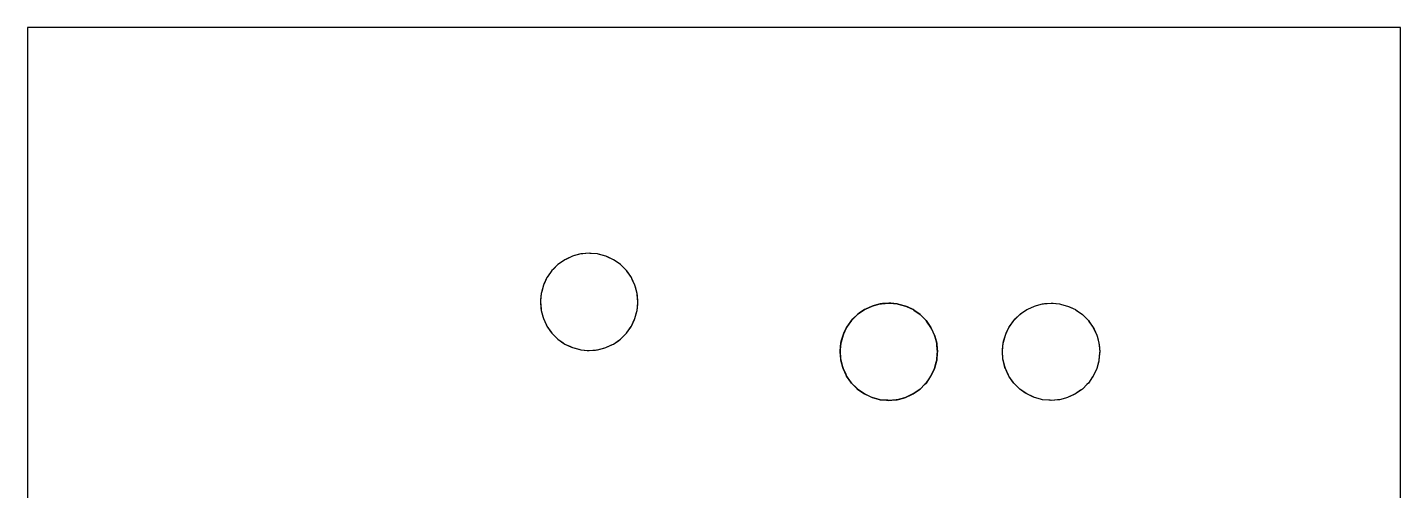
# Model space of a CAD drawing. Extents: x -135 to -25, y 25 to 375.
# Drawn here: x -135 to -25, y 337.9 to 375 of the extents above; entities that cross this region are included whole.
import ezdxf

# ---------------------------------------------------------------- set-up
doc = ezdxf.new("R2010")
doc.units = 0
doc.header["$MEASUREMENT"] = 0
doc.layers.add('Sketch33', color=7, linetype='Continuous')

msp = doc.modelspace()

# ---------------------------------------------------------------- linework, layer by layer
at = {"layer": 'Sketch33'}
for p, q in [((-107.5, 375, 0.5), (-135, 375, 0.5)), ((-135, 375, 0.5), (-135, 112.5, 0.5)), ((-25, 375, 0.5), (-107.5, 375, 0.5)), ((-25, 287.5, 0.5), (-25, 375, 0.5)), ((-91.8, 356.45, 0.5), (-91.95, 356.38, 0.5)), ((-91.87, 356.41, 0.5), (-91.95, 356.38, 0.5)), ((-91.33, 356.66, 0.5), (-91.87, 356.41, 0.5)), ((-91.33, 356.66, 0.5), (-91.8, 356.45, 0.5)), ((-91.17, 356.71, 0.5), (-91.33, 356.66, 0.5)), ((-91.25, 356.69, 0.5), (-91.33, 356.66, 0.5)), ((-90.68, 356.84, 0.5), (-91.25, 356.69, 0.5)), ((-90.68, 356.84, 0.5), (-91.17, 356.71, 0.5)), ((-90.51, 356.86, 0.5), (-90.68, 356.84, 0.5)), ((-90.59, 356.85, 0.5), (-90.68, 356.84, 0.5)), ((-90, 356.9, 0.5), (-90.59, 356.85, 0.5)), ((-90, 356.9, 0.5), (-90.51, 356.86, 0.5)), ((-89.83, 356.89, 0.5), (-90, 356.9, 0.5)), ((-89.92, 356.89, 0.5), (-90, 356.9, 0.5)), ((-89.32, 356.84, 0.5), (-89.92, 356.89, 0.5)), ((-89.32, 356.84, 0.5), (-89.83, 356.89, 0.5)), ((-89.16, 356.8, 0.5), (-89.32, 356.84, 0.5)), ((-89.24, 356.82, 0.5), (-89.32, 356.84, 0.5)), ((-88.67, 356.66, 0.5), (-89.24, 356.82, 0.5)), ((-88.67, 356.66, 0.5), (-89.16, 356.8, 0.5)), ((-88.51, 356.59, 0.5), (-88.67, 356.66, 0.5)), ((-88.59, 356.63, 0.5), (-88.67, 356.66, 0.5)), ((-88.05, 356.38, 0.5), (-88.59, 356.63, 0.5)), ((-88.05, 356.38, 0.5), (-88.51, 356.59, 0.5)), ((-92.99, 355.51, 0.5), (-93.33, 355.02, 0.5)), ((-92.99, 355.51, 0.5), (-93.28, 355.09, 0.5)), ((-92.87, 355.63, 0.5), (-92.99, 355.51, 0.5)), ((-92.93, 355.57, 0.5), (-92.99, 355.51, 0.5)), ((-92.51, 355.99, 0.5), (-92.93, 355.57, 0.5)), ((-92.51, 355.99, 0.5), (-92.87, 355.63, 0.5)), ((-92.37, 356.09, 0.5), (-92.51, 355.99, 0.5)), ((-92.44, 356.04, 0.5), (-92.51, 355.99, 0.5)), ((-91.95, 356.38, 0.5), (-92.44, 356.04, 0.5)), ((-91.95, 356.38, 0.5), (-92.37, 356.09, 0.5)), ((-87.91, 356.28, 0.5), (-88.05, 356.38, 0.5)), ((-87.98, 356.33, 0.5), (-88.05, 356.38, 0.5)), ((-87.49, 355.99, 0.5), (-87.98, 356.33, 0.5)), ((-87.49, 355.99, 0.5), (-87.91, 356.28, 0.5)), ((-87.37, 355.87, 0.5), (-87.49, 355.99, 0.5)), ((-87.43, 355.93, 0.5), (-87.49, 355.99, 0.5)), ((-87.01, 355.51, 0.5), (-87.43, 355.93, 0.5)), ((-87.01, 355.51, 0.5), (-87.37, 355.87, 0.5)), ((-86.91, 355.37, 0.5), (-87.01, 355.51, 0.5)), ((-86.96, 355.44, 0.5), (-87.01, 355.51, 0.5)), ((-86.62, 354.95, 0.5), (-86.96, 355.44, 0.5)), ((-86.62, 354.95, 0.5), (-86.91, 355.37, 0.5)), ((-93.66, 354.33, 0.5), (-93.82, 353.76, 0.5)), ((-93.66, 354.33, 0.5), (-93.8, 353.84, 0.5)), ((-93.59, 354.49, 0.5), (-93.66, 354.33, 0.5)), ((-93.63, 354.41, 0.5), (-93.66, 354.33, 0.5)), ((-93.38, 354.95, 0.5), (-93.63, 354.41, 0.5)), ((-93.38, 354.95, 0.5), (-93.59, 354.49, 0.5)), ((-93.28, 355.09, 0.5), (-93.38, 354.95, 0.5)), ((-93.33, 355.02, 0.5), (-93.38, 354.95, 0.5)), ((-86.59, 354.87, 0.5), (-86.62, 354.95, 0.5)), ((-86.55, 354.8, 0.5), (-86.62, 354.95, 0.5)), ((-86.34, 354.33, 0.5), (-86.59, 354.87, 0.5)), ((-86.34, 354.33, 0.5), (-86.55, 354.8, 0.5)), ((-86.31, 354.25, 0.5), (-86.34, 354.33, 0.5)), ((-86.29, 354.17, 0.5), (-86.34, 354.33, 0.5)), ((-86.16, 353.68, 0.5), (-86.31, 354.25, 0.5)), ((-93.89, 353.17, 0.5), (-93.9, 353, 0.5)), ((-93.84, 353.68, 0.5), (-93.89, 353.08, 0.5)), ((-93.84, 353.68, 0.5), (-93.89, 353.17, 0.5)), ((-93.8, 353.84, 0.5), (-93.84, 353.68, 0.5)), ((-93.82, 353.76, 0.5), (-93.84, 353.68, 0.5)), ((-86.16, 353.68, 0.5), (-86.29, 354.17, 0.5)), ((-86.15, 353.59, 0.5), (-86.16, 353.68, 0.5)), ((-86.14, 353.51, 0.5), (-86.16, 353.68, 0.5)), ((-86.1, 353, 0.5), (-86.15, 353.59, 0.5)), ((-86.1, 353, 0.5), (-86.14, 353.51, 0.5)), ((-93.89, 353.08, 0.5), (-93.9, 353, 0.5)), ((-93.9, 353, 0.5), (-93.85, 352.41, 0.5)), ((-93.9, 353, 0.5), (-93.86, 352.49, 0.5)), ((-93.86, 352.49, 0.5), (-93.84, 352.32, 0.5)), ((-93.85, 352.41, 0.5), (-93.84, 352.32, 0.5)), ((-93.84, 352.32, 0.5), (-93.69, 351.75, 0.5)), ((-93.84, 352.32, 0.5), (-93.71, 351.83, 0.5)), ((-86.34, 351.67, 0.5), (-86.18, 352.24, 0.5)), ((-86.34, 351.67, 0.5), (-86.2, 352.16, 0.5)), ((-86.2, 352.16, 0.5), (-86.16, 352.32, 0.5)), ((-86.18, 352.24, 0.5), (-86.16, 352.32, 0.5)), ((-86.16, 352.32, 0.5), (-86.11, 352.92, 0.5)), ((-86.16, 352.32, 0.5), (-86.11, 352.83, 0.5)), ((-86.11, 352.92, 0.5), (-86.1, 353, 0.5)), ((-86.11, 352.83, 0.5), (-86.1, 353, 0.5)), ((-68.37, 352.09, 0.5), (-68.51, 351.99, 0.5)), ((-68.51, 351.99, 0.5), (-68.44, 352.04, 0.5)), ((-68.44, 352.04, 0.5), (-67.95, 352.38, 0.5)), ((-67.95, 352.38, 0.5), (-68.37, 352.09, 0.5)), ((-67.8, 352.45, 0.5), (-67.95, 352.38, 0.5)), ((-67.95, 352.38, 0.5), (-67.87, 352.41, 0.5)), ((-67.87, 352.41, 0.5), (-67.33, 352.66, 0.5)), ((-67.33, 352.66, 0.5), (-67.8, 352.45, 0.5)), ((-67.17, 352.71, 0.5), (-67.33, 352.66, 0.5)), ((-67.33, 352.66, 0.5), (-67.25, 352.69, 0.5)), ((-67.25, 352.69, 0.5), (-66.68, 352.84, 0.5)), ((-66.68, 352.84, 0.5), (-67.17, 352.71, 0.5)), ((-66.51, 352.86, 0.5), (-66.68, 352.84, 0.5)), ((-66.68, 352.84, 0.5), (-66.59, 352.85, 0.5)), ((-66.59, 352.85, 0.5), (-66, 352.9, 0.5)), ((-66, 352.9, 0.5), (-66.51, 352.86, 0.5)), ((-65.83, 352.89, 0.5), (-66, 352.9, 0.5)), ((-66, 352.9, 0.5), (-65.92, 352.89, 0.5)), ((-65.92, 352.89, 0.5), (-65.32, 352.84, 0.5)), ((-65.32, 352.84, 0.5), (-65.83, 352.89, 0.5)), ((-65.32, 352.84, 0.5), (-65.24, 352.82, 0.5)), ((-65.16, 352.8, 0.5), (-65.32, 352.84, 0.5)), ((-65.24, 352.82, 0.5), (-64.67, 352.66, 0.5)), ((-64.67, 352.66, 0.5), (-65.16, 352.8, 0.5)), ((-64.67, 352.66, 0.5), (-64.59, 352.63, 0.5)), ((-64.51, 352.59, 0.5), (-64.67, 352.66, 0.5)), ((-64.59, 352.63, 0.5), (-64.05, 352.38, 0.5)), ((-64.05, 352.38, 0.5), (-64.51, 352.59, 0.5)), ((-63.91, 352.28, 0.5), (-64.05, 352.38, 0.5)), ((-64.05, 352.38, 0.5), (-63.98, 352.33, 0.5)), ((-63.98, 352.33, 0.5), (-63.49, 351.99, 0.5)), ((-63.49, 351.99, 0.5), (-63.91, 352.28, 0.5)), ((-55.51, 351.99, 0.5), (-55.37, 352.09, 0.5)), ((-55.51, 351.99, 0.5), (-55.44, 352.04, 0.5)), ((-55.44, 352.04, 0.5), (-54.95, 352.38, 0.5)), ((-55.37, 352.09, 0.5), (-54.95, 352.38, 0.5)), ((-54.95, 352.38, 0.5), (-54.8, 352.45, 0.5)), ((-54.95, 352.38, 0.5), (-54.87, 352.41, 0.5)), ((-54.87, 352.41, 0.5), (-54.33, 352.66, 0.5)), ((-54.8, 352.45, 0.5), (-54.33, 352.66, 0.5)), ((-54.33, 352.66, 0.5), (-54.17, 352.71, 0.5)), ((-54.33, 352.66, 0.5), (-54.25, 352.69, 0.5)), ((-54.25, 352.69, 0.5), (-53.68, 352.84, 0.5)), ((-54.17, 352.71, 0.5), (-53.68, 352.84, 0.5)), ((-53.68, 352.84, 0.5), (-53.51, 352.86, 0.5)), ((-53.68, 352.84, 0.5), (-53.59, 352.85, 0.5)), ((-53.59, 352.85, 0.5), (-53, 352.9, 0.5)), ((-53.51, 352.86, 0.5), (-53, 352.9, 0.5)), ((-53, 352.9, 0.5), (-52.83, 352.89, 0.5)), ((-53, 352.9, 0.5), (-52.92, 352.89, 0.5)), ((-52.92, 352.89, 0.5), (-52.32, 352.84, 0.5)), ((-52.83, 352.89, 0.5), (-52.32, 352.84, 0.5)), ((-52.32, 352.84, 0.5), (-52.16, 352.8, 0.5)), ((-52.32, 352.84, 0.5), (-52.24, 352.82, 0.5)), ((-52.24, 352.82, 0.5), (-51.67, 352.66, 0.5)), ((-52.16, 352.8, 0.5), (-51.67, 352.66, 0.5)), ((-51.67, 352.66, 0.5), (-51.51, 352.59, 0.5)), ((-51.67, 352.66, 0.5), (-51.59, 352.63, 0.5)), ((-51.59, 352.63, 0.5), (-51.05, 352.38, 0.5)), ((-51.51, 352.59, 0.5), (-51.05, 352.38, 0.5)), ((-51.05, 352.38, 0.5), (-50.91, 352.28, 0.5)), ((-51.05, 352.38, 0.5), (-50.98, 352.33, 0.5)), ((-50.98, 352.33, 0.5), (-50.49, 351.99, 0.5)), ((-50.91, 352.28, 0.5), (-50.49, 351.99, 0.5)), ((-93.71, 351.83, 0.5), (-93.66, 351.67, 0.5)), ((-93.69, 351.75, 0.5), (-93.66, 351.67, 0.5)), ((-93.66, 351.67, 0.5), (-93.41, 351.13, 0.5)), ((-93.66, 351.67, 0.5), (-93.45, 351.2, 0.5)), ((-93.45, 351.2, 0.5), (-93.38, 351.05, 0.5)), ((-93.41, 351.13, 0.5), (-93.38, 351.05, 0.5)), ((-93.38, 351.05, 0.5), (-93.04, 350.56, 0.5)), ((-93.38, 351.05, 0.5), (-93.09, 350.63, 0.5)), ((-87.01, 350.49, 0.5), (-86.67, 350.98, 0.5)), ((-87.01, 350.49, 0.5), (-86.72, 350.91, 0.5)), ((-86.72, 350.91, 0.5), (-86.62, 351.05, 0.5)), ((-86.67, 350.98, 0.5), (-86.62, 351.05, 0.5)), ((-86.62, 351.05, 0.5), (-86.37, 351.59, 0.5)), ((-86.62, 351.05, 0.5), (-86.41, 351.51, 0.5)), ((-86.41, 351.51, 0.5), (-86.34, 351.67, 0.5)), ((-86.37, 351.59, 0.5), (-86.34, 351.67, 0.5)), ((-69.38, 350.95, 0.5), (-69.63, 350.41, 0.5)), ((-69.59, 350.49, 0.5), (-69.38, 350.95, 0.5)), ((-69.38, 350.95, 0.5), (-69.28, 351.09, 0.5)), ((-69.33, 351.02, 0.5), (-69.38, 350.95, 0.5)), ((-68.99, 351.51, 0.5), (-69.33, 351.02, 0.5)), ((-69.28, 351.09, 0.5), (-68.99, 351.51, 0.5)), ((-68.99, 351.51, 0.5), (-68.87, 351.63, 0.5)), ((-68.93, 351.57, 0.5), (-68.99, 351.51, 0.5)), ((-68.51, 351.99, 0.5), (-68.93, 351.57, 0.5)), ((-68.87, 351.63, 0.5), (-68.51, 351.99, 0.5)), ((-63.37, 351.87, 0.5), (-63.49, 351.99, 0.5)), ((-63.49, 351.99, 0.5), (-63.43, 351.93, 0.5)), ((-63.43, 351.93, 0.5), (-63.01, 351.51, 0.5)), ((-63.01, 351.51, 0.5), (-63.37, 351.87, 0.5)), ((-62.91, 351.37, 0.5), (-63.01, 351.51, 0.5)), ((-63.01, 351.51, 0.5), (-62.96, 351.44, 0.5)), ((-62.96, 351.44, 0.5), (-62.62, 350.95, 0.5)), ((-62.62, 350.95, 0.5), (-62.91, 351.37, 0.5)), ((-62.62, 350.95, 0.5), (-62.59, 350.87, 0.5)), ((-62.55, 350.8, 0.5), (-62.62, 350.95, 0.5)), ((-56.63, 350.41, 0.5), (-56.38, 350.95, 0.5)), ((-56.59, 350.49, 0.5), (-56.38, 350.95, 0.5)), ((-56.38, 350.95, 0.5), (-56.28, 351.09, 0.5)), ((-56.38, 350.95, 0.5), (-56.33, 351.02, 0.5)), ((-56.33, 351.02, 0.5), (-55.99, 351.51, 0.5)), ((-56.28, 351.09, 0.5), (-55.99, 351.51, 0.5)), ((-55.99, 351.51, 0.5), (-55.87, 351.63, 0.5)), ((-55.99, 351.51, 0.5), (-55.93, 351.57, 0.5)), ((-55.93, 351.57, 0.5), (-55.51, 351.99, 0.5)), ((-55.87, 351.63, 0.5), (-55.51, 351.99, 0.5)), ((-50.49, 351.99, 0.5), (-50.37, 351.87, 0.5)), ((-50.49, 351.99, 0.5), (-50.43, 351.93, 0.5)), ((-50.43, 351.93, 0.5), (-50.01, 351.51, 0.5)), ((-50.37, 351.87, 0.5), (-50.01, 351.51, 0.5)), ((-50.01, 351.51, 0.5), (-49.91, 351.37, 0.5)), ((-50.01, 351.51, 0.5), (-49.96, 351.44, 0.5)), ((-49.96, 351.44, 0.5), (-49.62, 350.95, 0.5)), ((-49.91, 351.37, 0.5), (-49.62, 350.95, 0.5)), ((-49.62, 350.95, 0.5), (-49.55, 350.8, 0.5)), ((-49.62, 350.95, 0.5), (-49.59, 350.87, 0.5)), ((-93.09, 350.63, 0.5), (-92.99, 350.49, 0.5)), ((-93.04, 350.56, 0.5), (-92.99, 350.49, 0.5)), ((-92.99, 350.49, 0.5), (-92.57, 350.07, 0.5)), ((-92.99, 350.49, 0.5), (-92.63, 350.13, 0.5)), ((-92.63, 350.13, 0.5), (-92.51, 350.01, 0.5)), ((-92.57, 350.07, 0.5), (-92.51, 350.01, 0.5)), ((-92.51, 350.01, 0.5), (-92.02, 349.67, 0.5)), ((-92.51, 350.01, 0.5), (-92.09, 349.72, 0.5)), ((-88.05, 349.62, 0.5), (-87.56, 349.96, 0.5)), ((-88.05, 349.62, 0.5), (-87.63, 349.91, 0.5)), ((-87.63, 349.91, 0.5), (-87.49, 350.01, 0.5)), ((-87.56, 349.96, 0.5), (-87.49, 350.01, 0.5)), ((-87.49, 350.01, 0.5), (-87.07, 350.43, 0.5)), ((-87.49, 350.01, 0.5), (-87.13, 350.37, 0.5)), ((-87.13, 350.37, 0.5), (-87.01, 350.49, 0.5)), ((-87.07, 350.43, 0.5), (-87.01, 350.49, 0.5)), ((-69.84, 349.68, 0.5), (-69.8, 349.84, 0.5)), ((-69.66, 350.33, 0.5), (-69.82, 349.76, 0.5)), ((-69.8, 349.84, 0.5), (-69.66, 350.33, 0.5)), ((-69.66, 350.33, 0.5), (-69.59, 350.49, 0.5)), ((-69.63, 350.41, 0.5), (-69.66, 350.33, 0.5)), ((-62.59, 350.87, 0.5), (-62.34, 350.33, 0.5)), ((-62.34, 350.33, 0.5), (-62.55, 350.8, 0.5)), ((-62.34, 350.33, 0.5), (-62.31, 350.25, 0.5)), ((-62.29, 350.17, 0.5), (-62.34, 350.33, 0.5)), ((-62.31, 350.25, 0.5), (-62.16, 349.68, 0.5)), ((-62.16, 349.68, 0.5), (-62.29, 350.17, 0.5)), ((-56.84, 349.68, 0.5), (-56.8, 349.84, 0.5)), ((-56.82, 349.76, 0.5), (-56.66, 350.33, 0.5)), ((-56.8, 349.84, 0.5), (-56.66, 350.33, 0.5)), ((-56.66, 350.33, 0.5), (-56.59, 350.49, 0.5)), ((-56.66, 350.33, 0.5), (-56.63, 350.41, 0.5)), ((-49.59, 350.87, 0.5), (-49.34, 350.33, 0.5)), ((-49.55, 350.8, 0.5), (-49.34, 350.33, 0.5)), ((-49.34, 350.33, 0.5), (-49.29, 350.17, 0.5)), ((-49.34, 350.33, 0.5), (-49.31, 350.25, 0.5)), ((-49.31, 350.25, 0.5), (-49.16, 349.68, 0.5)), ((-49.29, 350.17, 0.5), (-49.16, 349.68, 0.5)), ((-92.09, 349.72, 0.5), (-91.95, 349.62, 0.5)), ((-92.02, 349.67, 0.5), (-91.95, 349.62, 0.5)), ((-91.95, 349.62, 0.5), (-91.41, 349.37, 0.5)), ((-91.95, 349.62, 0.5), (-91.49, 349.41, 0.5)), ((-91.49, 349.41, 0.5), (-91.33, 349.34, 0.5)), ((-91.41, 349.37, 0.5), (-91.33, 349.34, 0.5)), ((-91.33, 349.34, 0.5), (-90.76, 349.18, 0.5)), ((-91.33, 349.34, 0.5), (-90.84, 349.2, 0.5)), ((-90.84, 349.2, 0.5), (-90.68, 349.16, 0.5)), ((-90.76, 349.18, 0.5), (-90.68, 349.16, 0.5)), ((-90.68, 349.16, 0.5), (-90.08, 349.11, 0.5)), ((-90.68, 349.16, 0.5), (-90.17, 349.11, 0.5)), ((-90.17, 349.11, 0.5), (-90, 349.1, 0.5)), ((-90.08, 349.11, 0.5), (-90, 349.1, 0.5)), ((-90, 349.1, 0.5), (-89.41, 349.15, 0.5)), ((-90, 349.1, 0.5), (-89.49, 349.14, 0.5)), ((-89.49, 349.14, 0.5), (-89.32, 349.16, 0.5)), ((-89.41, 349.15, 0.5), (-89.32, 349.16, 0.5)), ((-89.32, 349.16, 0.5), (-88.75, 349.31, 0.5)), ((-89.32, 349.16, 0.5), (-88.83, 349.29, 0.5)), ((-88.83, 349.29, 0.5), (-88.67, 349.34, 0.5)), ((-88.75, 349.31, 0.5), (-88.67, 349.34, 0.5)), ((-88.67, 349.34, 0.5), (-88.13, 349.59, 0.5)), ((-88.67, 349.34, 0.5), (-88.2, 349.55, 0.5)), ((-88.2, 349.55, 0.5), (-88.05, 349.62, 0.5)), ((-88.13, 349.59, 0.5), (-88.05, 349.62, 0.5)), ((-69.89, 349.17, 0.5), (-69.9, 349, 0.5)), ((-69.9, 349, 0.5), (-69.89, 349.08, 0.5)), ((-69.85, 348.41, 0.5), (-69.9, 349, 0.5)), ((-69.9, 349, 0.5), (-69.86, 348.49, 0.5)), ((-69.89, 349.08, 0.5), (-69.84, 349.68, 0.5)), ((-69.84, 349.68, 0.5), (-69.89, 349.17, 0.5)), ((-69.82, 349.76, 0.5), (-69.84, 349.68, 0.5)), ((-62.14, 349.51, 0.5), (-62.16, 349.68, 0.5)), ((-62.16, 349.68, 0.5), (-62.15, 349.59, 0.5)), ((-62.11, 348.92, 0.5), (-62.16, 348.32, 0.5)), ((-62.16, 348.32, 0.5), (-62.11, 348.83, 0.5)), ((-62.15, 349.59, 0.5), (-62.1, 349, 0.5)), ((-62.1, 349, 0.5), (-62.14, 349.51, 0.5)), ((-62.11, 348.83, 0.5), (-62.1, 349, 0.5)), ((-62.1, 349, 0.5), (-62.11, 348.92, 0.5)), ((-56.9, 349, 0.5), (-56.89, 349.17, 0.5)), ((-56.9, 349, 0.5), (-56.89, 349.08, 0.5)), ((-56.86, 348.49, 0.5), (-56.9, 349, 0.5)), ((-56.85, 348.41, 0.5), (-56.9, 349, 0.5)), ((-56.89, 349.17, 0.5), (-56.84, 349.68, 0.5)), ((-56.89, 349.08, 0.5), (-56.84, 349.68, 0.5)), ((-56.84, 349.68, 0.5), (-56.82, 349.76, 0.5)), ((-49.16, 349.68, 0.5), (-49.14, 349.51, 0.5)), ((-49.16, 349.68, 0.5), (-49.15, 349.59, 0.5)), ((-49.11, 348.92, 0.5), (-49.16, 348.32, 0.5)), ((-49.11, 348.83, 0.5), (-49.16, 348.32, 0.5)), ((-49.15, 349.59, 0.5), (-49.1, 349, 0.5)), ((-49.14, 349.51, 0.5), (-49.1, 349, 0.5)), ((-49.1, 349, 0.5), (-49.11, 348.83, 0.5)), ((-49.1, 349, 0.5), (-49.11, 348.92, 0.5)), ((-69.86, 348.49, 0.5), (-69.84, 348.32, 0.5)), ((-69.84, 348.32, 0.5), (-69.85, 348.41, 0.5)), ((-69.69, 347.75, 0.5), (-69.84, 348.32, 0.5)), ((-69.84, 348.32, 0.5), (-69.71, 347.83, 0.5)), ((-69.71, 347.83, 0.5), (-69.66, 347.67, 0.5)), ((-69.66, 347.67, 0.5), (-69.69, 347.75, 0.5)), ((-69.66, 347.67, 0.5), (-69.45, 347.2, 0.5)), ((-69.41, 347.13, 0.5), (-69.66, 347.67, 0.5)), ((-62.41, 347.51, 0.5), (-62.34, 347.67, 0.5)), ((-62.34, 347.67, 0.5), (-62.37, 347.59, 0.5)), ((-62.18, 348.24, 0.5), (-62.34, 347.67, 0.5)), ((-62.34, 347.67, 0.5), (-62.2, 348.16, 0.5)), ((-62.2, 348.16, 0.5), (-62.16, 348.32, 0.5)), ((-62.16, 348.32, 0.5), (-62.18, 348.24, 0.5)), ((-56.84, 348.32, 0.5), (-56.86, 348.49, 0.5)), ((-56.84, 348.32, 0.5), (-56.85, 348.41, 0.5)), ((-56.71, 347.83, 0.5), (-56.84, 348.32, 0.5)), ((-56.69, 347.75, 0.5), (-56.84, 348.32, 0.5)), ((-56.66, 347.67, 0.5), (-56.71, 347.83, 0.5)), ((-56.66, 347.67, 0.5), (-56.69, 347.75, 0.5)), ((-56.45, 347.2, 0.5), (-56.66, 347.67, 0.5)), ((-56.41, 347.13, 0.5), (-56.66, 347.67, 0.5)), ((-49.34, 347.67, 0.5), (-49.41, 347.51, 0.5)), ((-49.34, 347.67, 0.5), (-49.37, 347.59, 0.5)), ((-49.18, 348.24, 0.5), (-49.34, 347.67, 0.5)), ((-49.2, 348.16, 0.5), (-49.34, 347.67, 0.5)), ((-49.16, 348.32, 0.5), (-49.2, 348.16, 0.5)), ((-49.16, 348.32, 0.5), (-49.18, 348.24, 0.5)), ((-69.45, 347.2, 0.5), (-69.38, 347.05, 0.5)), ((-69.38, 347.05, 0.5), (-69.41, 347.13, 0.5)), ((-69.38, 347.05, 0.5), (-69.09, 346.63, 0.5)), ((-69.04, 346.56, 0.5), (-69.38, 347.05, 0.5)), ((-69.09, 346.63, 0.5), (-68.99, 346.49, 0.5)), ((-68.99, 346.49, 0.5), (-69.04, 346.56, 0.5)), ((-62.67, 346.98, 0.5), (-63.01, 346.49, 0.5)), ((-63.01, 346.49, 0.5), (-62.72, 346.91, 0.5)), ((-62.72, 346.91, 0.5), (-62.62, 347.05, 0.5)), ((-62.62, 347.05, 0.5), (-62.67, 346.98, 0.5)), ((-62.37, 347.59, 0.5), (-62.62, 347.05, 0.5)), ((-62.62, 347.05, 0.5), (-62.41, 347.51, 0.5)), ((-56.38, 347.05, 0.5), (-56.45, 347.2, 0.5)), ((-56.38, 347.05, 0.5), (-56.41, 347.13, 0.5)), ((-56.09, 346.63, 0.5), (-56.38, 347.05, 0.5)), ((-56.04, 346.56, 0.5), (-56.38, 347.05, 0.5)), ((-55.99, 346.49, 0.5), (-56.09, 346.63, 0.5)), ((-55.99, 346.49, 0.5), (-56.04, 346.56, 0.5)), ((-49.67, 346.98, 0.5), (-50.01, 346.49, 0.5)), ((-49.72, 346.91, 0.5), (-50.01, 346.49, 0.5)), ((-49.62, 347.05, 0.5), (-49.72, 346.91, 0.5)), ((-49.62, 347.05, 0.5), (-49.67, 346.98, 0.5)), ((-49.37, 347.59, 0.5), (-49.62, 347.05, 0.5)), ((-49.41, 347.51, 0.5), (-49.62, 347.05, 0.5)), ((-68.57, 346.07, 0.5), (-68.99, 346.49, 0.5)), ((-68.99, 346.49, 0.5), (-68.63, 346.13, 0.5)), ((-68.63, 346.13, 0.5), (-68.51, 346.01, 0.5)), ((-68.51, 346.01, 0.5), (-68.57, 346.07, 0.5)), ((-68.02, 345.67, 0.5), (-68.51, 346.01, 0.5)), ((-68.51, 346.01, 0.5), (-68.09, 345.72, 0.5)), ((-68.09, 345.72, 0.5), (-67.95, 345.62, 0.5)), ((-67.95, 345.62, 0.5), (-68.02, 345.67, 0.5)), ((-67.95, 345.62, 0.5), (-67.49, 345.41, 0.5)), ((-67.41, 345.37, 0.5), (-67.95, 345.62, 0.5)), ((-67.49, 345.41, 0.5), (-67.33, 345.34, 0.5)), ((-64.13, 345.59, 0.5), (-64.67, 345.34, 0.5)), ((-64.67, 345.34, 0.5), (-64.2, 345.55, 0.5)), ((-64.2, 345.55, 0.5), (-64.05, 345.62, 0.5)), ((-64.05, 345.62, 0.5), (-64.13, 345.59, 0.5)), ((-63.56, 345.96, 0.5), (-64.05, 345.62, 0.5)), ((-64.05, 345.62, 0.5), (-63.63, 345.91, 0.5)), ((-63.63, 345.91, 0.5), (-63.49, 346.01, 0.5)), ((-63.49, 346.01, 0.5), (-63.56, 345.96, 0.5)), ((-63.07, 346.43, 0.5), (-63.49, 346.01, 0.5)), ((-63.49, 346.01, 0.5), (-63.13, 346.37, 0.5)), ((-63.13, 346.37, 0.5), (-63.01, 346.49, 0.5)), ((-63.01, 346.49, 0.5), (-63.07, 346.43, 0.5)), ((-55.63, 346.13, 0.5), (-55.99, 346.49, 0.5)), ((-55.57, 346.07, 0.5), (-55.99, 346.49, 0.5)), ((-55.51, 346.01, 0.5), (-55.63, 346.13, 0.5)), ((-55.51, 346.01, 0.5), (-55.57, 346.07, 0.5)), ((-55.09, 345.72, 0.5), (-55.51, 346.01, 0.5)), ((-55.02, 345.67, 0.5), (-55.51, 346.01, 0.5)), ((-54.95, 345.62, 0.5), (-55.09, 345.72, 0.5)), ((-54.95, 345.62, 0.5), (-55.02, 345.67, 0.5)), ((-54.49, 345.41, 0.5), (-54.95, 345.62, 0.5)), ((-54.41, 345.37, 0.5), (-54.95, 345.62, 0.5)), ((-54.33, 345.34, 0.5), (-54.49, 345.41, 0.5)), ((-51.13, 345.59, 0.5), (-51.67, 345.34, 0.5)), ((-51.2, 345.55, 0.5), (-51.67, 345.34, 0.5)), ((-51.05, 345.62, 0.5), (-51.2, 345.55, 0.5)), ((-51.05, 345.62, 0.5), (-51.13, 345.59, 0.5)), ((-50.56, 345.96, 0.5), (-51.05, 345.62, 0.5)), ((-50.63, 345.91, 0.5), (-51.05, 345.62, 0.5)), ((-50.49, 346.01, 0.5), (-50.63, 345.91, 0.5)), ((-50.49, 346.01, 0.5), (-50.56, 345.96, 0.5)), ((-50.07, 346.43, 0.5), (-50.49, 346.01, 0.5)), ((-50.13, 346.37, 0.5), (-50.49, 346.01, 0.5)), ((-50.01, 346.49, 0.5), (-50.13, 346.37, 0.5)), ((-50.01, 346.49, 0.5), (-50.07, 346.43, 0.5)), ((-67.33, 345.34, 0.5), (-67.41, 345.37, 0.5)), ((-67.33, 345.34, 0.5), (-66.84, 345.2, 0.5)), ((-66.76, 345.18, 0.5), (-67.33, 345.34, 0.5)), ((-66.84, 345.2, 0.5), (-66.68, 345.16, 0.5)), ((-66.68, 345.16, 0.5), (-66.76, 345.18, 0.5)), ((-66.68, 345.16, 0.5), (-66.17, 345.11, 0.5)), ((-66.08, 345.11, 0.5), (-66.68, 345.16, 0.5)), ((-66.17, 345.11, 0.5), (-66, 345.1, 0.5)), ((-66, 345.1, 0.5), (-66.08, 345.11, 0.5)), ((-65.41, 345.15, 0.5), (-66, 345.1, 0.5)), ((-66, 345.1, 0.5), (-65.49, 345.14, 0.5)), ((-65.49, 345.14, 0.5), (-65.32, 345.16, 0.5)), ((-65.32, 345.16, 0.5), (-65.41, 345.15, 0.5)), ((-64.75, 345.31, 0.5), (-65.32, 345.16, 0.5)), ((-65.32, 345.16, 0.5), (-64.83, 345.29, 0.5)), ((-64.83, 345.29, 0.5), (-64.67, 345.34, 0.5)), ((-64.67, 345.34, 0.5), (-64.75, 345.31, 0.5)), ((-54.33, 345.34, 0.5), (-54.41, 345.37, 0.5)), ((-53.84, 345.2, 0.5), (-54.33, 345.34, 0.5)), ((-53.76, 345.18, 0.5), (-54.33, 345.34, 0.5)), ((-53.68, 345.16, 0.5), (-53.84, 345.2, 0.5)), ((-53.68, 345.16, 0.5), (-53.76, 345.18, 0.5)), ((-53.17, 345.11, 0.5), (-53.68, 345.16, 0.5)), ((-53.08, 345.11, 0.5), (-53.68, 345.16, 0.5)), ((-53, 345.1, 0.5), (-53.17, 345.11, 0.5)), ((-53, 345.1, 0.5), (-53.08, 345.11, 0.5)), ((-52.41, 345.15, 0.5), (-53, 345.1, 0.5)), ((-52.49, 345.14, 0.5), (-53, 345.1, 0.5)), ((-52.32, 345.16, 0.5), (-52.49, 345.14, 0.5)), ((-52.32, 345.16, 0.5), (-52.41, 345.15, 0.5)), ((-51.75, 345.31, 0.5), (-52.32, 345.16, 0.5)), ((-51.83, 345.29, 0.5), (-52.32, 345.16, 0.5)), ((-51.67, 345.34, 0.5), (-51.83, 345.29, 0.5)), ((-51.67, 345.34, 0.5), (-51.75, 345.31, 0.5))]:
    msp.add_line(p, q, dxfattribs=at)

doc.saveas('drawing.dxf')
